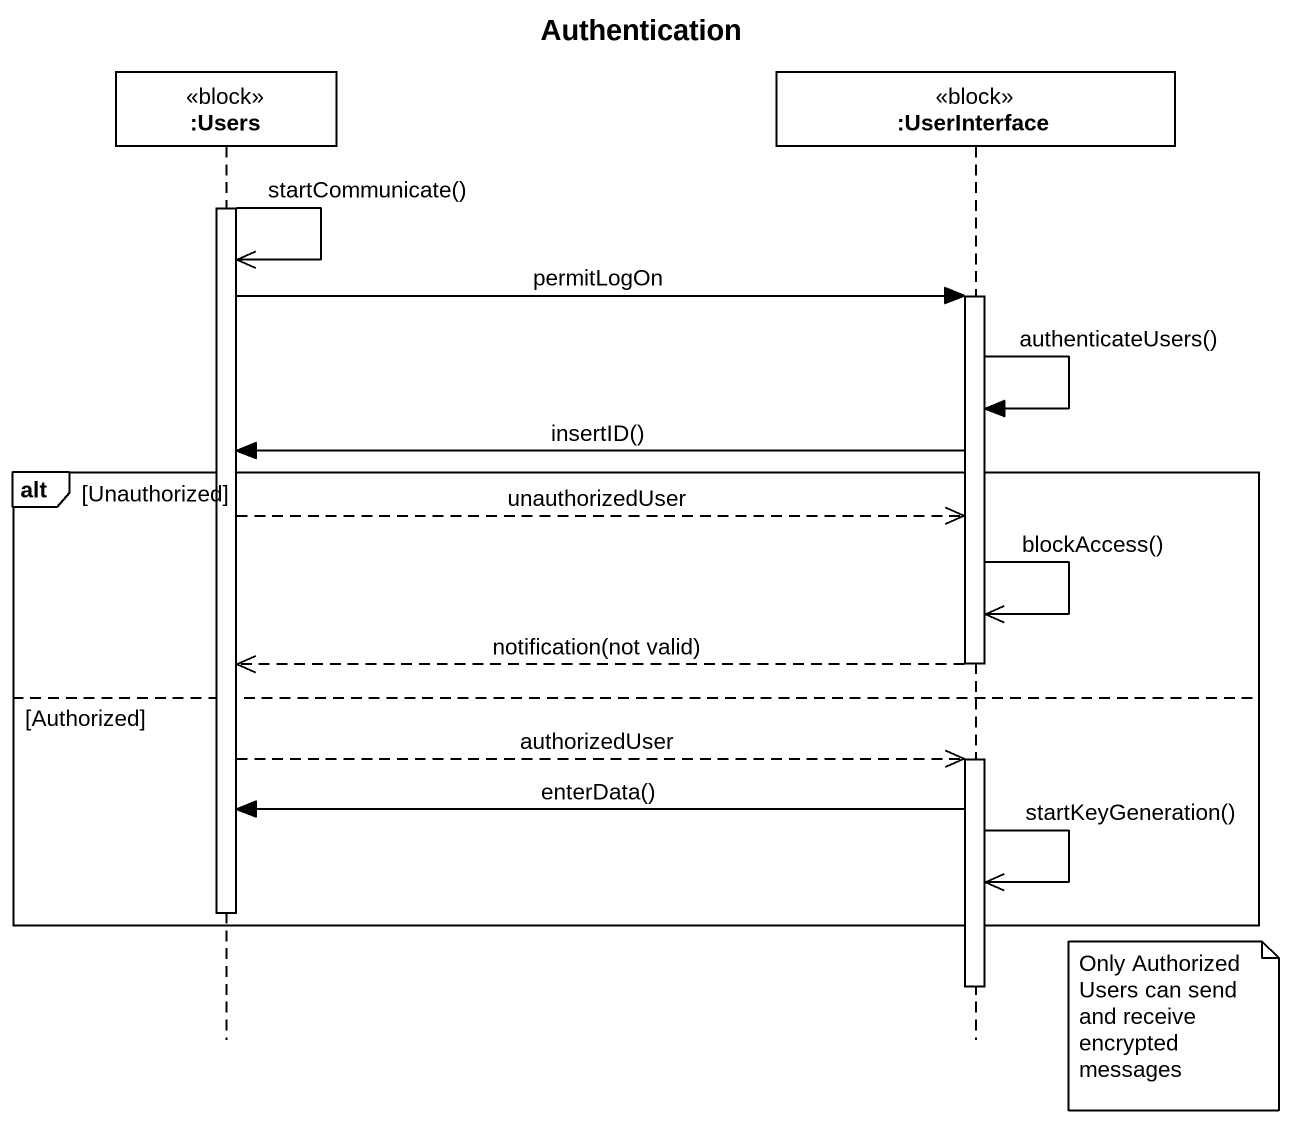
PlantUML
@startuml
title Authentication
hide footbox
participant ":Users" as Users <<block>>
participant ":UserInterface" as UserInterface <<block>>

activate Users
Users ->> Users : startCommunicate()
Users -> UserInterface : permitLogOn
activate UserInterface
UserInterface -> UserInterface : authenticateUsers()
UserInterface -> Users : insertID()
alt Unauthorized
  Users -->> UserInterface : unauthorizedUser
  UserInterface ->> UserInterface : blockAccess()
  UserInterface -->> Users : notification(not valid)
  deactivate UserInterface
else Authorized
  Users -->> UserInterface : authorizedUser
  activate UserInterface
  UserInterface -> Users : enterData()
  UserInterface ->> UserInterface : startKeyGeneration()
  deactivate Users
end
deactivate UserInterface
note right of UserInterface : Only Authorized Users can send and receive encrypted messages
@enduml
